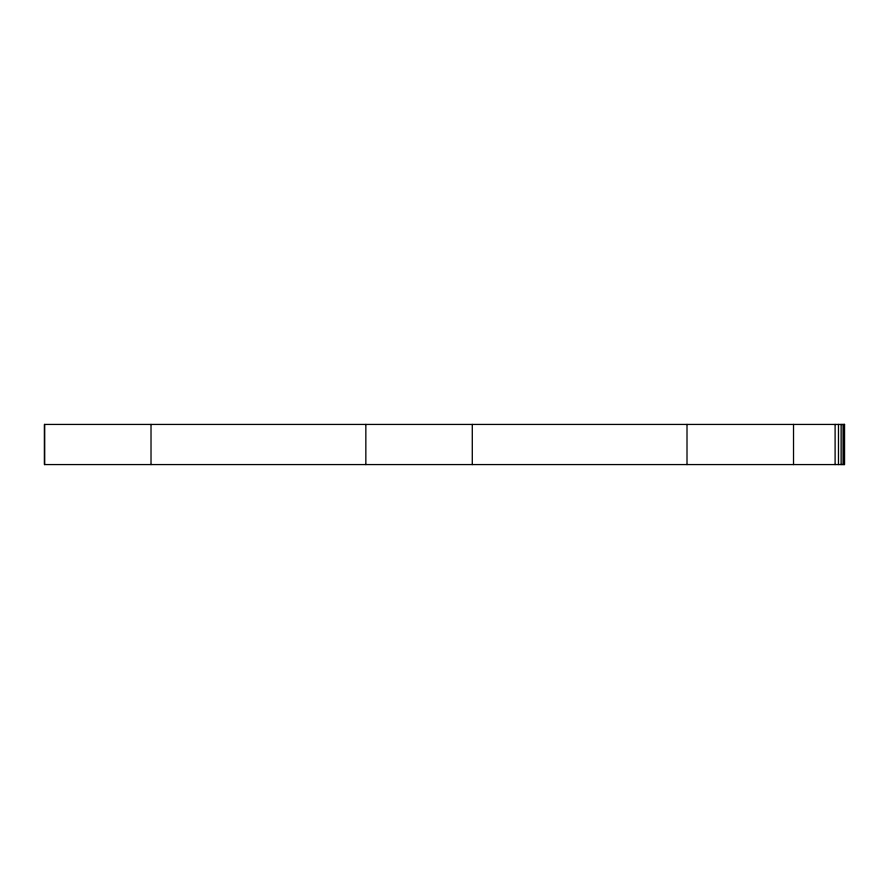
<?xml version="1.0" encoding="UTF-8"?>
<svg xmlns="http://www.w3.org/2000/svg" width="889" height="889" viewBox="0 0 889 889"><rect width="100%" height="100%" fill="white"/><g stroke="black" fill="none" stroke-linecap="round" stroke-linejoin="round"><path stroke-width="1.33" d="M844.206 424.431L844.206 464.569M843.061 424.431L843.061 464.569M841.138 424.431L841.138 464.569M838.471 424.431L838.471 464.569M835.104 424.431L835.104 464.569M793.521 424.431L793.521 464.569M687.008 424.431L687.008 464.569M472.281 424.431L472.281 464.569M365.846 424.431L365.846 464.569M151.019 424.431L151.019 464.569M44.594 424.431L44.594 464.569M844.55 424.431L44.45 424.431L44.45 464.569L844.55 464.569L844.55 424.431"/></g></svg>
